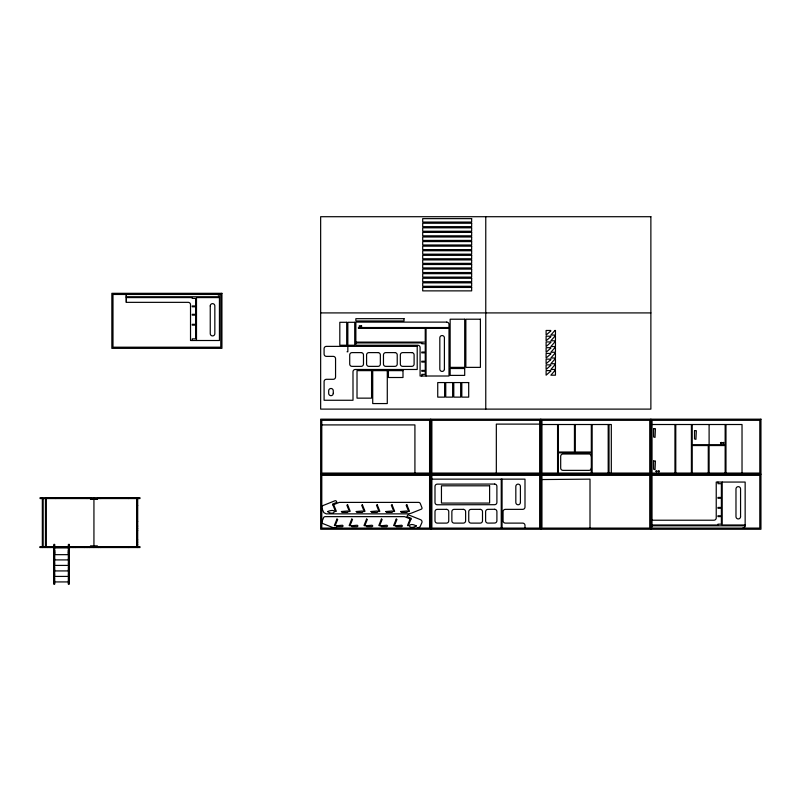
<?xml version="1.0" encoding="UTF-8"?>
<svg xmlns="http://www.w3.org/2000/svg" width="801" height="801" viewBox="0 0 801 801"><rect width="100%" height="100%" fill="white"/><g stroke="black" fill="none" stroke-linecap="round" stroke-linejoin="round"><path stroke-width="1.2" d="M126.298 302.347L126.298 294.458L126.298 302.347L188.215 302.347A2.293 2.293 0 0 1 190.518 304.64L190.518 340.505L219.434 340.505L219.434 296.75A2.293 2.293 0 0 0 217.141 294.458M196.495 340.505L196.495 297.582L219.434 297.582L219.434 296.75L126.298 296.75M410.142 518.888L407.499 525.506L408.26 525.806L411.253 518.327L406.998 516.625L407.389 515.664A1.151 1.151 0 0 1 408.88 515.023L420.585 519.709A2.293 2.293 0 0 1 421.867 522.683L420.014 526.878L417.231 528.109M332.916 504.95L339.304 502.397L418.593 502.387A1.842 1.842 0 0 1 420.265 503.459L421.957 507.684A1.151 1.151 0 0 1 421.316 509.176L411.734 513.01A12.846 12.846 0 0 1 407.138 513.862L326.247 513.862L323.814 512.63L321.962 508.445A2.293 2.293 0 0 1 323.234 505.461L334.948 500.775A1.151 1.151 0 0 1 336.44 501.416L336.82 502.377L332.565 504.079L335.559 511.569L336.32 511.258L333.677 504.64M126.298 297.582L192.23 297.582L192.23 298.403L195.674 298.403L195.674 305.962L192.23 305.962L192.23 306.783L195.674 306.783L195.674 314.312L192.23 314.312L192.23 315.133L195.674 315.133L195.674 324.305L192.23 324.305L192.23 325.136L195.674 325.136L195.674 338.853L192.23 338.853L192.23 340.505M320.65 312.911L650.873 312.911M449.001 327.529L358.417 327.529L358.417 328.35L425.241 328.35L425.241 342.107L355.864 342.107M449.001 328.35L426.062 328.35L426.062 376.009M355.864 342.938L421.797 342.938L421.797 343.759L425.241 343.759L425.241 352.05L421.797 352.05L421.797 352.871L425.241 352.871L425.241 361.241L421.797 361.241L421.797 362.072L425.241 362.072L425.241 370.412L421.797 370.412L421.797 371.243L425.241 371.243L425.241 374.357L421.797 374.357L421.797 376.009M347.023 351.779L347.844 351.779L347.844 346.372M539.654 424.109L496.33 424.109L496.33 473.071M541.947 424.51L611.313 424.51L611.313 473.071M652.024 424.51L742.026 424.51L742.026 473.071M321.792 424.91L414.918 424.91L414.918 473.071M320.65 474.212L760.95 474.212M431.869 479.148L524.995 479.148L524.995 507.063A2.293 2.293 0 0 1 522.703 509.356L505.361 509.356A2.293 2.293 0 0 0 503.068 511.649L503.068 520.82A2.293 2.293 0 0 0 505.361 523.113L522.703 523.113A2.293 2.293 0 0 1 524.995 525.406L524.995 528.099M541.947 479.549L590.007 479.148L590.007 528.099M91.494 498.152L45.457 498.152L45.457 546.713M97.622 498.152L137.692 498.152M45.457 498.552L40.05 498.552L40.05 497.731L139.985 497.731L139.985 498.552L137.692 498.552M45.887 498.552L136.871 498.552M136.871 505.431L137.692 505.431M652.024 520.219L713.941 520.219A2.293 2.293 0 0 0 716.234 517.927L716.234 482.062L745.15 482.062L745.15 525.806A2.293 2.293 0 0 1 742.857 528.099M136.871 521.481L137.692 521.481M652.024 524.985L717.956 524.985L717.956 524.164L721.391 524.164L721.391 516.605L717.956 516.605L717.956 515.774L721.391 515.774L721.391 508.255L717.956 508.255L717.956 507.433L721.391 507.433L721.391 498.252L717.956 498.252L717.956 497.431L721.391 497.431L721.391 483.704L717.956 483.704L717.956 482.062M745.15 524.985L722.212 524.985L722.212 482.062M652.024 525.806L745.15 525.806M136.871 526.067L137.692 526.067M136.871 528.36L137.692 528.36M136.871 530.652L137.692 530.652M136.871 539.834L137.692 539.834M136.871 542.127L137.692 542.127M136.871 544.42L137.692 544.42M53.807 545.561L54.638 545.561M68.395 545.561L69.216 545.561M136.871 546.713L40.05 546.713L40.05 547.534L139.985 547.534L139.985 546.713L137.692 546.713M40.05 547.113L43.294 547.113M45.887 547.113L91.474 547.113M97.622 547.113L137.692 547.113M54.228 547.784L68.796 547.784M53.807 550.247L54.638 550.247M68.395 550.247L69.216 550.247M53.807 550.597L54.638 550.597M68.395 550.597L69.216 550.597M53.807 550.948L54.638 550.948M68.395 550.948L69.216 550.948M53.807 551.358L54.638 551.288M68.395 551.288L69.216 551.358M53.807 551.619L54.638 551.619M68.395 551.619L69.216 551.619M53.807 551.929L54.638 551.929M68.395 551.929L69.216 551.929M53.807 552.219L54.638 552.219M68.395 552.219L69.216 552.219M53.807 552.5L54.638 552.5M68.395 552.5L69.216 552.5M53.807 552.69L54.638 552.75M68.395 552.69L69.216 552.75M53.807 552.97L54.638 552.97M68.395 552.93L69.216 552.97M53.807 553.171L54.638 553.171M68.395 553.171L69.216 553.171M53.807 553.331L54.638 553.331M68.395 553.331L69.216 553.331M53.807 553.441L54.638 553.441M68.395 553.441L69.216 553.441M54.228 554.662L68.796 554.662M53.807 554.763L54.638 554.763M68.395 554.763L69.216 554.763M53.807 556.555L54.638 556.555M68.395 556.555L69.216 556.555M53.807 557.886L54.638 557.886M68.395 557.886L69.216 557.886M53.807 558.577L54.638 558.577M68.395 558.427L69.216 558.577M53.807 559.909L69.216 559.909M53.807 562.062L54.638 562.062M68.395 562.062L69.216 562.062M53.807 563.393L54.638 563.393M68.395 563.393L69.216 563.393M53.807 564.084L54.638 564.084M68.395 563.934L69.216 564.084M53.807 565.416L69.216 565.416M53.807 567.569L54.638 567.569M68.395 567.569L69.216 567.569M53.807 568.9L54.638 568.9M68.395 568.9L69.216 568.9M53.807 569.591L54.638 569.591M68.395 569.591L69.216 569.591M53.807 570.923L69.216 570.923M53.807 573.065L54.638 573.065M68.395 573.065L69.216 573.065M53.807 574.397L54.638 574.397M68.395 574.397L69.216 574.397M53.807 575.098L54.638 575.098M68.395 575.098L69.216 575.098M53.807 576.42L69.216 576.42M68.395 576.98L69.216 576.98M53.807 578.572L54.638 578.572M68.395 578.572L69.216 578.592M53.807 579.904L54.638 579.904M68.395 579.904L69.216 579.904M53.807 580.595L54.638 580.595M68.395 580.595L69.216 580.595M53.807 581.927L69.216 581.927M53.807 583.148L54.638 583.148M68.395 583.148L69.216 583.148M53.807 583.378L54.638 583.378M68.395 583.378L69.216 583.378M410.913 519.198L404.525 516.635L325.226 516.635A1.842 1.842 0 0 0 323.554 517.706L321.862 521.932A1.151 1.151 0 0 0 322.503 523.423L332.085 527.248A12.846 12.846 0 0 0 336.68 528.099M725.976 424.51L725.976 473.071M725.155 424.51L725.155 444.725L692.224 444.725L692.224 424.51M725.155 473.071L725.155 445.546L709.105 445.546L709.105 473.071M709.105 424.91L709.105 444.725M708.274 473.071L708.274 445.546L692.224 445.546L692.224 473.071M691.403 424.51L691.403 473.071M675.774 424.51L675.774 473.071M674.953 424.51L674.953 473.071M650.873 419.173L650.873 529.251M609.02 424.51L609.02 473.071M608.199 424.51L608.199 473.071M592.149 424.51L592.149 473.071M591.318 424.51L591.318 452.024L575.268 452.024L575.268 424.51M591.318 473.071L591.318 452.845L558.397 452.845L558.397 473.071M574.447 424.51L574.447 452.024L558.397 452.024L558.397 424.51M557.566 424.51L557.566 473.071M540.795 419.173L540.795 529.251M502.067 479.148L502.067 528.099M501.246 479.148L501.246 528.099M485.766 216.711L485.766 409.111M430.728 419.173L430.728 529.251M137.692 497.731L137.692 547.534M137.271 498.152L137.271 547.113M136.871 498.152L136.871 547.113M128.52 497.731L128.52 498.552M128.52 546.713L128.52 547.534M100.816 497.731L100.816 498.552M100.816 546.713L100.816 547.534M98.523 497.731L98.523 498.552M98.523 546.713L98.523 547.534M97.382 498.552L97.382 499.373L90.503 499.373L90.503 498.552M97.382 546.713L97.382 545.882L90.503 545.882L90.503 546.713M93.937 497.731L93.937 547.534M89.352 546.713L89.352 547.534M87.059 497.731L87.059 498.552M87.059 546.713L87.059 547.534M84.445 546.713L84.445 547.534M75.274 546.713L75.274 547.534M72.981 546.713L72.981 547.534M70.688 546.713L70.688 547.534M68.796 547.534L68.796 581.816M55.78 497.731L55.78 498.552M54.228 547.534L54.228 581.816M52.335 546.713L52.335 547.534M50.042 546.713L50.042 547.534M47.75 546.713L47.75 547.534M46.288 498.152L46.288 546.713M43.164 498.552L43.164 546.713M42.343 497.731L42.343 547.534M591.318 456.29A2.293 2.293 0 0 0 589.025 453.997L562.983 453.997A2.293 2.293 0 0 0 560.69 456.29L560.69 468.074A2.293 2.293 0 0 0 562.983 470.367L589.025 470.367A2.293 2.293 0 0 0 591.318 468.074M210.252 305.922L210.252 333.627A2.293 2.293 0 0 0 212.545 335.919A2.293 2.293 0 0 0 214.838 333.627L214.838 305.922A2.293 2.293 0 0 0 212.545 303.629A2.293 2.293 0 0 0 210.252 305.922M417.211 346.372L417.211 369.481L355.294 369.481A2.293 2.293 0 0 0 352.991 371.774L353.011 400.26L324.095 400.26L324.095 381.596A2.293 2.293 0 0 1 326.387 379.304L333.266 379.304A2.293 2.293 0 0 0 335.559 377.011L335.559 358.668A2.293 2.293 0 0 0 333.266 356.375L326.387 356.375A2.293 2.293 0 0 1 324.095 354.082L324.085 348.665A2.293 2.293 0 0 1 326.377 346.372L417.211 346.372M653.626 428.745L653.626 436.986L655.028 437.376L655.408 428.685L653.626 428.745M653.626 460.986L653.626 469.236L655.028 469.626L655.418 460.986L653.626 460.986M694.517 430.698L694.517 438.938L695.929 439.328L696.319 430.698L694.537 430.638M327.549 511.549C334.488 516.855 338.402 507.363 327.549 511.549M416.29 525.957C407.329 530.983 407.329 520.92 416.29 525.957M336.3 525.766L336.991 526.668L342.438 526.668L343.158 525.957L342.438 525.236L336.3 525.766M341.416 511.519L342.107 512.43L347.554 512.43L348.265 511.709L347.554 510.988L341.416 511.519M351.118 525.766L351.819 526.668L357.266 526.668L357.977 525.957L357.266 525.236L351.118 525.766M356.235 511.519L356.926 512.43L362.372 512.43L363.083 511.709L362.372 510.988L356.235 511.519M365.947 525.766L366.638 526.668L372.085 526.668L372.795 525.957L372.085 525.236L365.947 525.766M371.053 511.519L371.744 512.43L377.191 512.43L377.902 511.709L377.191 510.988L371.053 511.519M380.765 525.766L381.456 526.668L386.903 526.668L387.614 525.957L386.903 525.236L380.765 525.766M385.872 511.519L386.563 512.43L392.009 512.43L392.72 511.709L392.009 510.988L385.872 511.519M395.584 525.766L396.275 526.668L401.722 526.668L402.432 525.957L401.722 525.236L395.584 525.766M400.69 511.519L401.381 512.43L406.828 512.43L407.549 511.709L406.828 510.988L400.69 511.519M655.949 471.168C656.78 473.761 657.961 469.346 655.949 471.168M658.252 471.168C659.073 473.761 660.254 469.346 658.252 471.168M720.489 442.833C721.321 445.416 722.502 441.001 720.489 442.833M722.782 442.833C723.613 445.416 724.795 441.001 722.782 442.833M336.921 519.118L334.367 525.506L335.128 525.806L337.692 519.418L336.921 519.118M351.739 519.118L349.186 525.506L349.947 525.806L352.51 519.418L351.739 519.118M366.558 519.118L364.004 525.506L364.775 525.806L367.329 519.418L366.558 519.118M381.376 519.118L378.823 525.506L379.594 525.806L382.147 519.418L381.376 519.118M396.205 519.118L393.641 525.506L394.412 525.806L396.966 519.428L396.205 519.118M550.698 331.053L546.112 335.058L546.112 330.473L550.698 330.473L550.698 331.053M554.883 330.473L550.868 335.058L555.453 335.058L555.453 330.473L554.883 330.473M550.698 336.78L546.112 340.795L546.112 336.21L550.698 336.21L550.698 336.78M554.883 336.21L550.868 340.795L555.453 340.795L555.453 336.21L554.883 336.21M550.698 342.518L546.112 346.533L546.112 341.937L550.698 341.937L550.698 342.518M554.883 341.937L550.868 346.533L555.453 346.533L555.453 341.937L554.883 341.937M550.698 348.245L546.112 352.26L546.112 347.674L550.698 347.674L550.698 348.245M554.883 347.674L550.868 352.26L555.453 352.26L555.453 347.674L554.883 347.674M550.698 353.982L546.112 357.997L546.112 353.411L550.698 353.411L550.698 353.982M554.883 353.411L550.868 357.997L555.453 357.997L555.453 353.411L554.883 353.411M550.698 359.719L546.112 363.724L546.112 359.138L550.698 359.138L550.698 359.719M554.883 359.138L550.868 363.724L555.453 363.724L555.453 359.138L554.883 359.138M550.698 365.446L546.112 369.461L546.112 364.876L550.698 364.876L550.698 365.446M554.883 364.876L550.868 369.461L555.453 369.461L555.453 364.876L554.883 364.876M550.698 371.183L546.112 375.198L546.112 370.603L550.698 370.603L550.698 371.183M554.883 370.603L550.868 375.198L555.453 375.198L555.453 370.603L554.883 370.603M347.624 504.87L346.863 505.181L349.416 511.569L350.177 511.258L347.624 504.87M362.442 504.87L361.682 505.181L364.235 511.569L364.996 511.258L362.442 504.87M377.261 504.87L376.5 505.181L379.053 511.569L379.814 511.258L377.261 504.87M392.079 504.87L391.319 505.181L393.872 511.569L394.633 511.258L392.079 504.87M406.898 504.87L406.137 505.181L408.69 511.569L409.451 511.258L406.898 504.87M494.607 509.286L487.909 509.356A2.293 2.293 0 0 0 485.616 511.649L485.616 520.82A2.293 2.293 0 0 0 487.909 523.113L494.607 523.043A2.293 2.293 0 0 0 496.9 520.75L496.9 511.579A2.293 2.293 0 0 0 494.607 509.286M494.607 484.064L437.286 484.134A2.293 2.293 0 0 0 434.993 486.427L434.993 502.477A2.293 2.293 0 0 0 437.286 504.77L494.607 504.7A2.293 2.293 0 0 0 496.9 502.407L496.9 486.357A2.293 2.293 0 0 0 494.607 484.064M650.873 216.711L320.65 216.711L320.65 409.111L650.873 409.111L650.873 216.711M471.659 218.643L422.698 218.643L422.698 222.077L471.659 222.077L471.659 218.643M471.659 223.229L422.698 223.229L422.698 226.663L471.659 226.663L471.659 223.229M471.659 227.814L422.698 227.814L422.698 231.249L471.659 231.249L471.659 227.814M471.659 232.4L422.698 232.4L422.698 235.834L471.659 235.834L471.659 232.4M471.659 236.986L422.698 236.986L422.698 240.42L471.659 240.42L471.659 236.986M471.659 241.572L422.698 241.572L422.698 245.006L471.659 245.006L471.659 241.572M471.659 246.157L422.698 246.157L422.698 249.602L471.659 249.602L471.659 246.157M471.659 250.743L422.698 250.743L422.698 254.187L471.659 254.187L471.659 250.743M471.659 255.329L422.698 255.329L422.698 258.773L471.659 258.773L471.659 255.329M471.659 259.914L422.698 259.914L422.698 263.359L471.659 263.359L471.659 259.914M471.659 264.5L422.698 264.5L422.698 267.945L471.659 267.945L471.659 264.5M471.659 269.086L422.698 269.086L422.698 272.53L471.659 272.53L471.659 269.086M471.659 273.672L422.698 273.672L422.698 277.116L471.659 277.116L471.659 273.672M471.659 278.267L422.698 278.267L422.698 281.702L471.659 281.702L471.659 278.267M471.659 282.853L422.698 282.853L422.698 286.287L471.659 286.287L471.659 282.853M471.659 287.439L422.698 287.439L422.698 290.873L471.659 290.873L471.659 287.439M221.927 293.316L111.85 293.316L111.85 348.355L221.927 348.355L221.927 293.316M220.776 294.458L112.991 294.458L112.991 347.203L220.776 347.203L220.776 294.458M404.024 318.678L355.864 318.678L355.864 320.971L404.024 320.971L404.024 318.678M464.7 319.209L450.142 319.209L450.142 367.369L464.7 367.369L464.7 319.209M480.41 319.209L465.852 319.209L465.852 367.369L480.41 367.369L480.41 319.209M446.698 322.112L355.864 322.112L355.864 345.231L417.782 345.231A2.293 2.293 0 0 1 420.084 347.524L420.084 376.009L449.001 376.009L449.001 324.405A2.293 2.293 0 0 0 446.698 322.112M346.693 322.292L339.814 322.292L339.814 345.231L346.693 345.231L346.693 322.292M354.723 322.292L347.844 322.292L347.844 345.231L354.723 345.231L354.723 322.292M361.561 325.737L359.309 325.737L359.309 327.018L361.561 327.018L361.561 325.737M361.181 352.61L352.009 352.61A2.293 2.293 0 0 0 349.717 354.903L349.717 364.075A2.293 2.293 0 0 0 352.009 366.367L361.181 366.367A2.293 2.293 0 0 0 363.474 364.075L363.474 354.903A2.293 2.293 0 0 0 361.181 352.61M378.052 352.61L368.881 352.61A2.293 2.293 0 0 0 366.588 354.903L366.588 364.075A2.293 2.293 0 0 0 368.881 366.367L378.052 366.367A2.293 2.293 0 0 0 380.345 364.075L380.345 354.903A2.293 2.293 0 0 0 378.052 352.61M394.933 352.61L385.762 352.61A2.293 2.293 0 0 0 383.469 354.903L383.469 364.075A2.293 2.293 0 0 0 385.762 366.367L394.933 366.367A2.293 2.293 0 0 0 397.226 364.075L397.226 354.903A2.293 2.293 0 0 0 394.933 352.61M411.804 352.61L402.633 352.61A2.293 2.293 0 0 0 400.34 354.903L400.34 364.075A2.293 2.293 0 0 0 402.633 366.367L411.804 366.367A2.293 2.293 0 0 0 414.107 364.075L414.107 354.903A2.293 2.293 0 0 0 411.804 352.61M464.7 368.51L450.142 368.51L450.142 375.389L464.7 375.389L464.7 368.51M371.574 370.633L357.016 370.633L357.016 398.147L371.574 398.147L371.574 370.633M387.284 370.633L372.725 370.633L372.725 403.564L387.284 403.564L387.284 370.633M402.993 370.633L388.425 370.633L388.425 377.511L402.993 377.511L402.993 370.633M444.615 382.568L437.736 382.568L437.736 397.126L444.615 397.126L444.615 382.568M452.635 382.568L445.756 382.568L445.756 397.126L452.635 397.126L452.635 382.568M460.665 382.568L453.787 382.568L453.787 397.126L460.665 397.126L460.665 382.568M468.695 382.568L461.817 382.568L461.817 397.126L468.695 397.126L468.695 382.568M760.95 419.173L320.65 419.173L320.65 529.251L760.95 529.251L760.95 419.173M429.576 420.325L321.792 420.325L321.792 473.071L429.576 473.071L429.576 420.325M539.654 420.325L431.869 420.325L431.869 473.071L539.654 473.071L539.654 420.325M649.731 420.325L541.947 420.325L541.947 473.071L649.731 473.071L649.731 420.325M759.799 420.325L652.024 420.325L652.024 473.071L759.799 473.071L759.799 420.325M429.576 475.363L321.792 475.363L321.792 528.099L429.576 528.099L429.576 475.363M539.654 475.363L431.869 475.363L431.869 528.099L539.654 528.099L539.654 475.363M649.731 475.363L541.947 475.363L541.947 528.099L649.731 528.099L649.731 475.363M759.799 475.363L652.024 475.363L652.024 528.099L759.799 528.099L759.799 475.363M489.611 485.806L441.451 485.806L441.451 503.078L489.611 503.078L489.611 485.806M446.457 509.356L437.286 509.356A2.293 2.293 0 0 0 434.993 511.649L434.993 520.82A2.293 2.293 0 0 0 437.286 523.113L446.457 523.113A2.293 2.293 0 0 0 448.75 520.82L448.75 511.649A2.293 2.293 0 0 0 446.457 509.356M463.328 509.356L454.157 509.356A2.293 2.293 0 0 0 451.864 511.649L451.864 520.82A2.293 2.293 0 0 0 454.157 523.113L463.328 523.113A2.293 2.293 0 0 0 465.621 520.82L465.621 511.649A2.293 2.293 0 0 0 463.328 509.356M480.21 509.356L471.038 509.356A2.293 2.293 0 0 0 468.745 511.649L468.745 520.82A2.293 2.293 0 0 0 471.038 523.113L480.21 523.113A2.293 2.293 0 0 0 482.502 520.82L482.502 511.649A2.293 2.293 0 0 0 480.21 509.356M54.638 544.42L53.807 544.42L53.807 584.279L54.638 584.289L54.638 544.43M69.216 544.42L68.395 544.42L68.395 584.279L69.216 584.289L69.216 544.43M740.565 516.635L740.565 488.94A2.293 2.293 0 0 0 738.272 486.648A2.293 2.293 0 0 0 735.979 488.94L735.979 516.635A2.293 2.293 0 0 0 738.272 518.928A2.293 2.293 0 0 0 740.565 516.635M520.41 502.477L520.41 486.427A2.293 2.293 0 0 0 518.117 484.134A2.293 2.293 0 0 0 515.824 486.427L515.824 502.477A2.293 2.293 0 0 0 518.117 504.77A2.293 2.293 0 0 0 520.41 502.477M444.405 369.131L444.405 337.842A2.293 2.293 0 0 0 442.112 335.549A2.293 2.293 0 0 0 439.819 337.842L439.819 369.131A2.293 2.293 0 0 0 442.112 371.424A2.293 2.293 0 0 0 444.405 369.131M333.266 393.381L333.266 390.768A2.293 2.293 0 0 0 330.973 388.475A2.293 2.293 0 0 0 328.68 390.768L328.68 393.381A2.293 2.293 0 0 0 330.973 395.674A2.293 2.293 0 0 0 333.266 393.381"/></g></svg>
